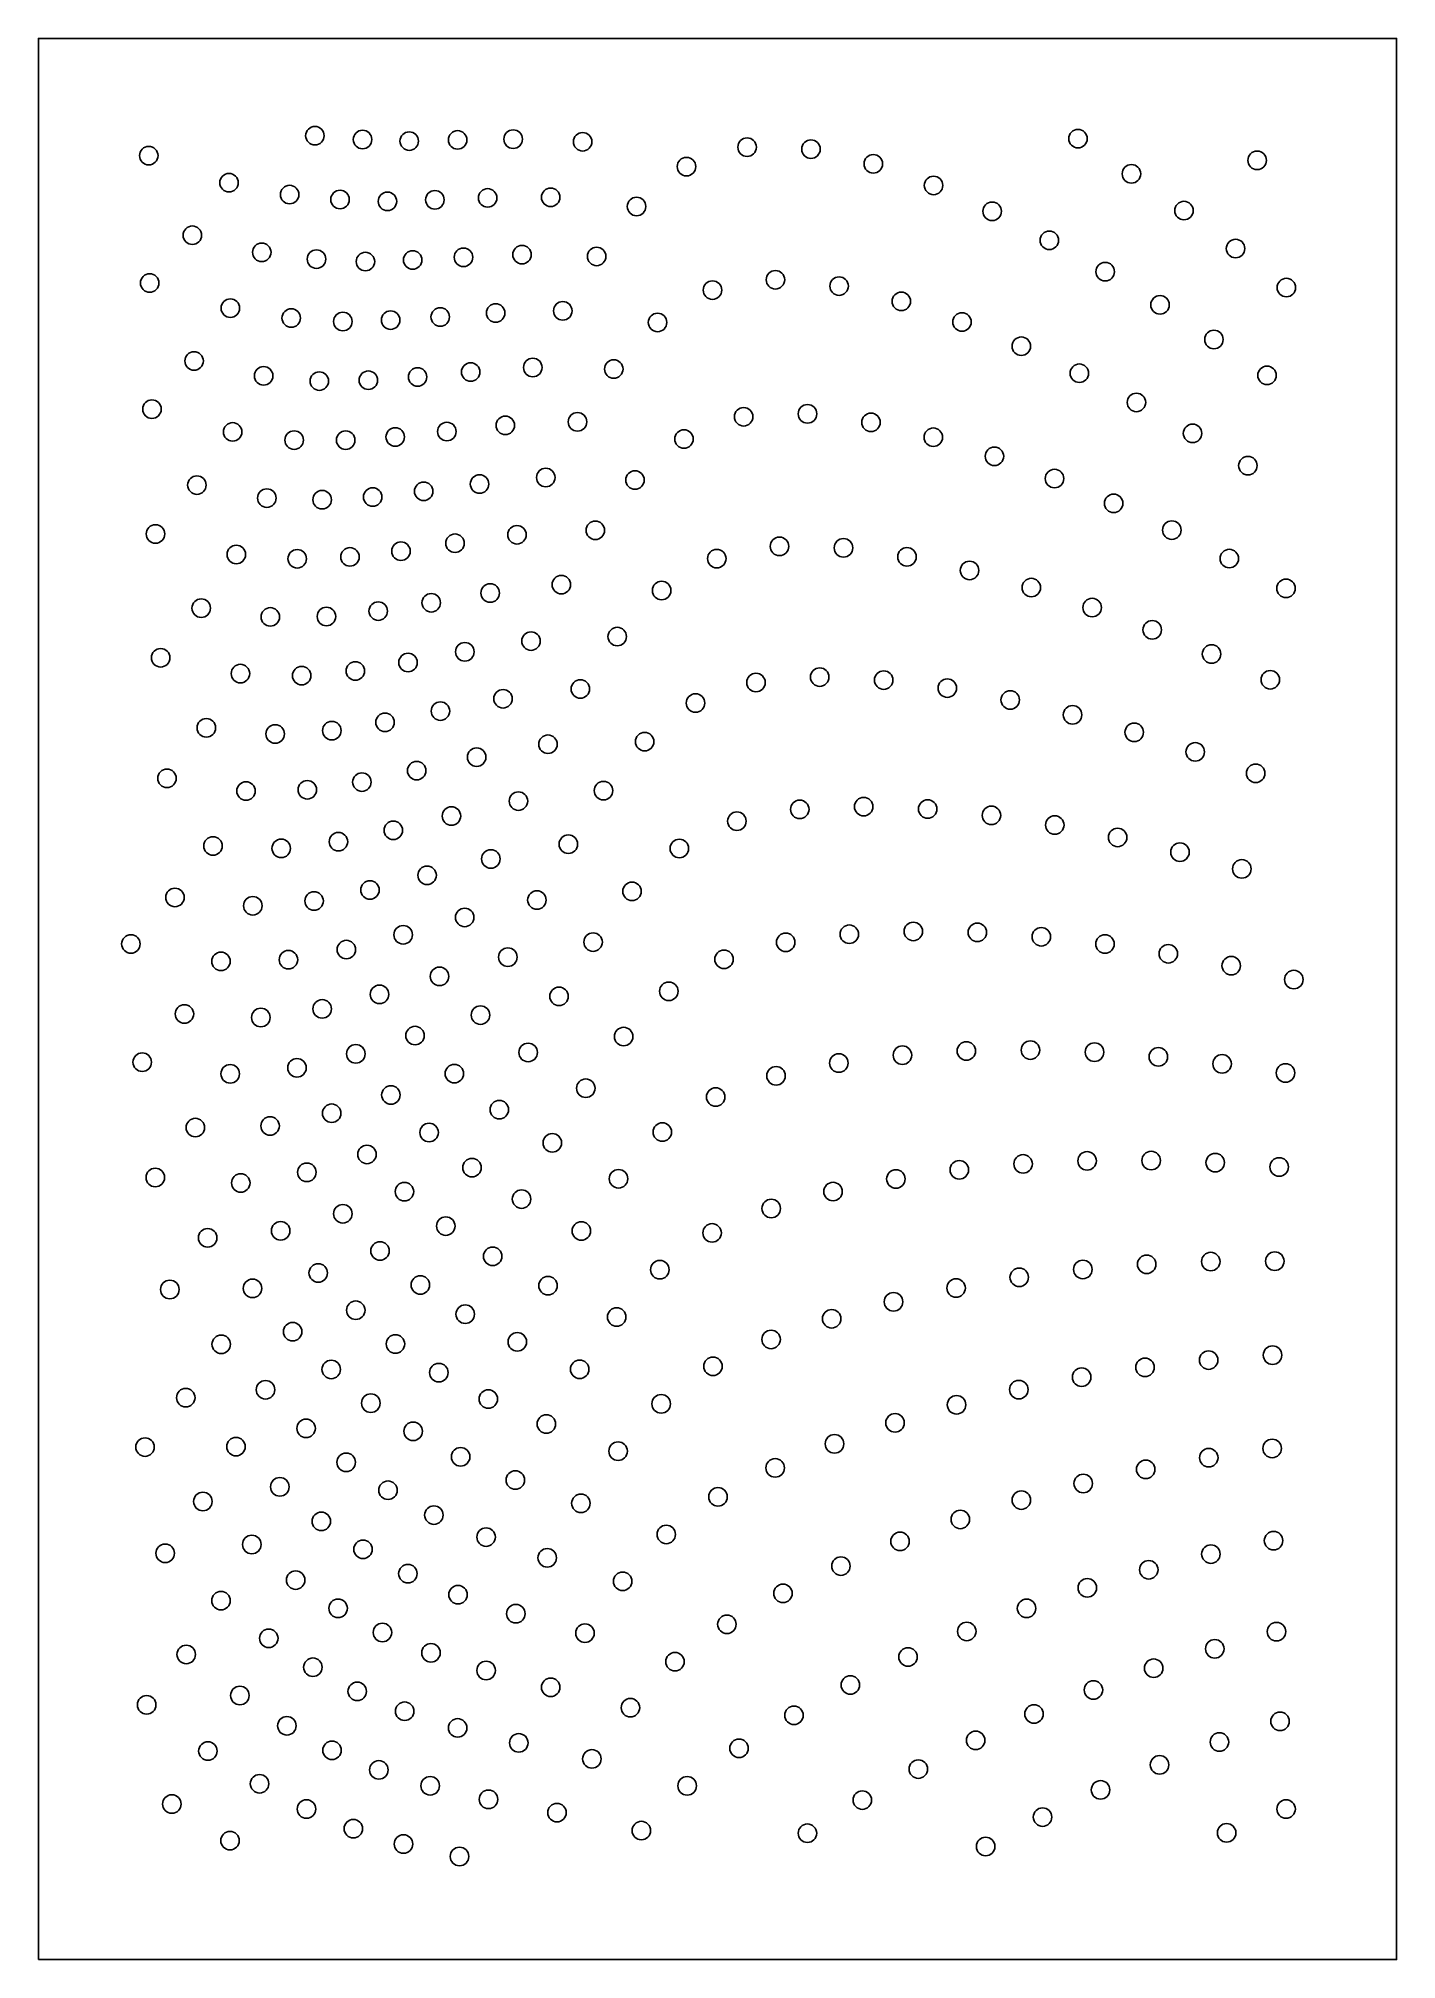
# Model space of a CAD drawing. Header units: millimetres. Extents: x -330 to 0, y -595 to -128.
import ezdxf

# ---------------------------------------------------------------- set-up
doc = ezdxf.new("R2010")
doc.units = ezdxf.units.MM
doc.header["$MEASUREMENT"] = 0
doc.layers.add('Défaut', color=18, linetype='Continuous', true_color=0x000000)

msp = doc.modelspace()

# ---------------------------------------------------------------- linework, layer by layer
at = {"layer": 'Défaut'}
msp.add_lwpolyline([(-330, -595.01), (0, -595.01), (0, -128.25), (-330, -128.25)], close=True, dxfattribs=at)
for centre in [(-262.82, -151.89), (-251.24, -152.81), (-239.9, -153.19), (-228.15, -152.9), (-214.65, -152.72), (-197.77, -153.36), (-157.81, -154.67), (-142.29, -155.15), (-77.42, -152.59), (-303.19, -156.73), (-172.54, -159.39), (-127.15, -158.72), (-33.88, -157.87), (-283.68, -163.31), (-112.5, -163.97), (-64.42, -161.15), (-268.97, -166.19), (-256.71, -167.39), (-245.19, -167.84), (-233.67, -167.46), (-220.85, -167), (-205.53, -166.85), (-184.66, -169.08), (-98.26, -170.25), (-51.66, -170.08), (-292.59, -176.07), (-84.37, -177.3), (-39.12, -179.3), (-275.73, -180.22), (-262.44, -181.87), (-250.54, -182.46), (-239.06, -182.07), (-226.72, -181.42), (-212.49, -180.78), (-194.37, -181.22), (-302.96, -187.67), (-150.92, -186.89), (-135.45, -188.42), (-70.8, -184.92), (-26.77, -188.78), (-166.22, -189.4), (-120.34, -192.14), (-57.48, -192.98), (-283.36, -193.78), (-268.57, -196.18), (-256.03, -197.03), (-244.43, -196.69), (-232.37, -195.93), (-218.91, -194.96), (-202.59, -194.44), (-179.56, -197.26), (-105.6, -197.14), (-44.38, -201.4), (-292.18, -206.61), (-91.19, -203.03), (-275.28, -210.23), (-261.76, -211.51), (-249.83, -211.29), (-237.87, -210.5), (-224.96, -209.31), (-209.88, -208.2), (-190.21, -208.58), (-77.07, -209.6), (-31.47, -210.11), (-63.21, -216.69), (-302.42, -218.32), (-199.02, -221.41), (-158.65, -220.17), (-143.13, -219.46), (-127.71, -221.53), (-282.81, -223.85), (-267.86, -225.84), (-255.34, -225.85), (-243.31, -225.08), (-230.76, -223.76), (-216.56, -222.26), (-173.15, -225.58), (-112.57, -225.15), (-49.57, -224.2), (-97.71, -229.77), (-206.73, -234.93), (-185.06, -235.54), (-83.11, -235.19), (-36.13, -232.05), (-291.49, -236.77), (-274.5, -239.93), (-248.77, -239.67), (-236.38, -238.28), (-222.82, -236.52), (-261.06, -240.33), (-68.75, -241.21), (-301.56, -248.64), (-213.72, -248.84), (-194.69, -247.76), (-54.61, -247.71), (-281.92, -253.63), (-254.31, -254.22), (-241.91, -252.83), (-228.78, -250.9), (-149.94, -251.66), (-134.39, -252.02), (-118.97, -254.2), (-267.12, -254.67), (-165.17, -254.63), (-103.76, -257.5), (-40.65, -254.62), (-220.23, -262.99), (-202.93, -260.96), (-178.58, -262.38), (-88.76, -261.67), (-26.87, -261.86), (-290.44, -266.67), (-247.43, -267.39), (-234.55, -265.36), (-73.97, -266.53), (-273.66, -268.8), (-260.02, -268.7), (-59.37, -271.94), (-226.39, -277.28), (-210.31, -274.67), (-189.36, -273.58), (-300.3, -278.73), (-253, -281.93), (-240.19, -279.88), (-44.95, -277.81), (-280.92, -282.57), (-266.03, -283.07), (-198.32, -286.3), (-155.65, -284.74), (-140.16, -283.42), (-124.61, -284.15), (-109.17, -286.1), (-30.69, -284.07), (-217.11, -288.68), (-170.34, -289.72), (-93.87, -288.97), (-289.2, -295.75), (-245.78, -294.41), (-232.32, -291.68), (-78.73, -292.59), (-272.47, -297.24), (-258.71, -296.42), (-206.19, -299.73), (-182.7, -299.1), (-63.75, -296.84), (-223.52, -302.87), (-48.92, -301.59), (-298.77, -308.02), (-251.4, -308.93), (-238.09, -306.14), (-34.24, -306.79), (-279.56, -311.1), (-264.67, -310.8), (-213.37, -313.55), (-192.7, -311.01), (-129.47, -314.89), (-229.64, -317.18), (-160.28, -318.43), (-145.01, -315.56), (-113.92, -315.48), (-98.44, -317.02), (-83.05, -319.37), (-257.11, -323.41), (-243.78, -320.64), (-201.24, -324.02), (-67.78, -322.38), (-287.58, -324.44), (-271.01, -325.03), (-220.07, -327.6), (-174.26, -325.06), (-52.63, -325.95), (-235.56, -331.58), (-37.6, -330.02), (-296.83, -336.96), (-263.02, -337.82), (-249.45, -335.14), (-208.88, -337.59), (-185.76, -335.48), (-277.91, -338.98), (-226.42, -341.81), (-241.37, -346.03), (-132.98, -345.9), (-117.43, -345.21), (-101.86, -345.45), (-86.33, -346.51), (-307.53, -348.25), (-269.25, -352.09), (-255.18, -349.62), (-215.94, -351.46), (-195.23, -347.8), (-163.41, -351.98), (-148.42, -347.85), (-70.86, -348.27), (-55.47, -350.64), (-285.65, -352.49), (-232.54, -356.13), (-40.17, -353.54), (-24.97, -356.91), (-247.12, -360.5), (-203.5, -360.99), (-176.83, -359.75), (-294.52, -365.27), (-275.96, -366.13), (-261.05, -364.04), (-222.59, -365.54), (-238.49, -370.52), (-187.81, -370.75), (-252.88, -374.96), (-211.01, -374.62), (-120.07, -375.28), (-104.53, -374.25), (-88.97, -374.04), (-73.4, -374.54), (-304.77, -376.98), (-283.4, -379.81), (-267.18, -378.35), (-228.94, -379.76), (-150.77, -380.29), (-135.52, -377.19), (-57.88, -375.68), (-42.4, -377.39), (-26.99, -379.6), (-244.35, -384.95), (-197, -383.31), (-258.74, -389.39), (-218.02, -388.52), (-165.44, -385.45), (-291.87, -392.87), (-273.71, -392.48), (-235.08, -394.07), (-178.41, -393.96), (-205.14, -396.58), (-250.17, -399.39), (-224.65, -402.6), (-106.25, -403.13), (-90.75, -401.69), (-75.2, -400.96), (-59.63, -400.88), (-44.07, -401.39), (-28.53, -402.44), (-301.61, -405), (-280.84, -406.32), (-264.78, -403.74), (-189.05, -405.3), (-121.66, -405.35), (-241.07, -408.44), (-212.61, -410.24), (-151.94, -412.53), (-136.93, -408.41), (-256.03, -413.81), (-231.02, -416.81), (-288.88, -419.65), (-271.14, -417.95), (-198.08, -417.98), (-166.31, -418.46), (-246.99, -422.84), (-219.62, -424.14), (-60.71, -426.08), (-45.15, -425.42), (-29.59, -425.33), (-262.01, -428.19), (-237.2, -431.1), (-206.17, -431.28), (-179.01, -427.4), (-91.68, -429.24), (-76.23, -427.34), (-298.07, -432.21), (-277.98, -431.94), (-122.23, -435.2), (-107.03, -431.85), (-252.89, -437.25), (-226.29, -438.21), (-189.49, -438.89), (-137.25, -439.32), (-285.58, -445.52), (-268.23, -442.46), (-243.25, -445.45), (-213.65, -444.93), (-151.98, -444.34), (-45.67, -449.36), (-30.14, -448.16), (-258.85, -451.63), (-232.71, -452.4), (-198.48, -451.59), (-166.1, -450.87), (-76.52, -453.51), (-61.13, -451.13), (-294.2, -458.49), (-274.82, -456.57), (-220.69, -458.82), (-91.79, -456.53), (-249.23, -459.82), (-178.68, -459.99), (-106.92, -460.22), (-264.96, -465.95), (-238.95, -466.66), (-206.58, -464.89), (-121.86, -464.61), (-304.09, -470.5), (-282, -470.39), (-227.42, -472.86), (-189.15, -471.49), (-136.57, -469.71), (-45.64, -473.08), (-30.23, -470.82), (-255.22, -474.2), (-150.99, -475.56), (-60.95, -475.91), (-271.34, -480.16), (-245.06, -480.98), (-214.12, -478.51), (-164.88, -482.59), (-76.13, -479.34), (-290.04, -483.71), (-233.91, -487.02), (-198.19, -484.16), (-91.17, -483.38), (-261.27, -488.54), (-177.45, -491.72), (-106.01, -488.07), (-299.2, -496.3), (-278.15, -494.16), (-251.12, -495.33), (-221.23, -492.36), (-120.64, -493.41), (-45.12, -496.49), (-29.89, -493.23), (-240.22, -501.25), (-206.37, -497.4), (-135.01, -499.41), (-60.21, -500.3), (-267.5, -502.81), (-188.04, -503.11), (-149.09, -506.04), (-75.15, -504.69), (-285.64, -507.8), (-257.18, -509.67), (-228.04, -506.36), (-214, -510.98), (-89.9, -509.68), (-246.41, -515.54), (-162.72, -513.55), (-104.43, -515.28), (-29.18, -515.34), (-274.03, -516.95), (-197.2, -515.7), (-44.18, -519.51), (-294.08, -520.88), (-263.31, -523.98), (-234.62, -520.48), (-221.22, -524.77), (-175.34, -522.64), (-118.71, -521.48), (-59.01, -524.22), (-205.52, -528.86), (-132.71, -528.29), (-73.66, -529.5), (-303.7, -533.12), (-281.05, -530.85), (-252.54, -529.85), (-186.16, -533.82), (-269.63, -538.21), (-241.01, -534.67), (-228.14, -538.72), (-146.42, -535.66), (-88.09, -535.34), (-28.31, -537.13), (-213.28, -542.36), (-159.76, -543.68), (-102.28, -541.75), (-43.04, -542.15), (-288.82, -544.35), (-258.66, -544.16), (-195.52, -546.25), (-57.59, -547.7), (-276.27, -552.29), (-247.28, -548.93), (-234.81, -552.79), (-172.37, -552.8), (-116.2, -548.73), (-297.58, -557.22), (-220.64, -556.08), (-129.82, -556.26), (-71.93, -553.78), (-264.87, -558.44), (-204.01, -559.3), (-86.02, -560.39), (-26.85, -558.43), (-283.44, -566.11), (-253.48, -563.21), (-241.3, -566.94), (-183.5, -563.67), (-143.15, -564.32), (-41.3, -564.22), (-227.68, -569.96), (-99.85, -567.54)]:
    msp.add_circle(centre, 2.25, dxfattribs=at)

doc.saveas('drawing.dxf')
